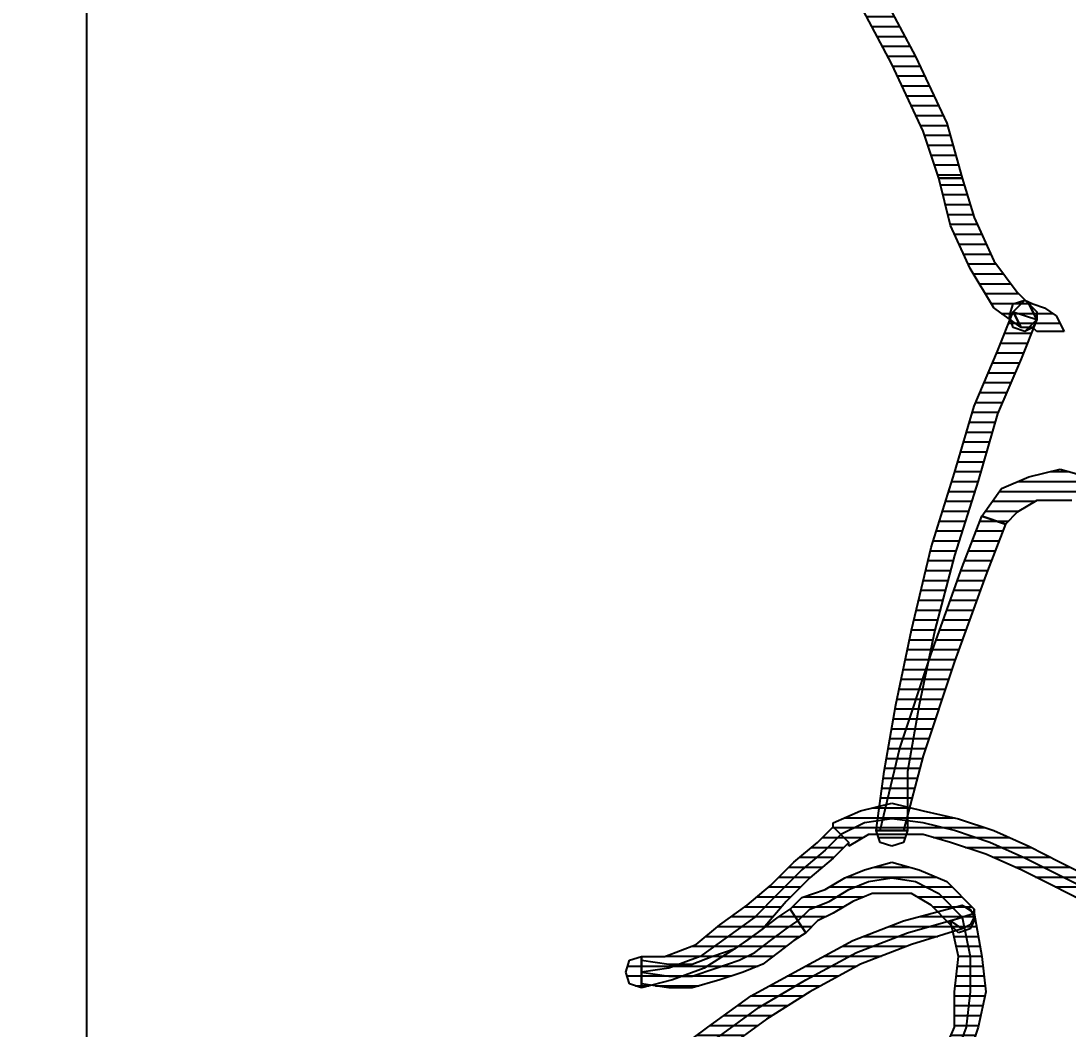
# Model space of a CAD drawing. Header units: millimetres. Extents: x 322668 to 332469, y 13187 to 20117.
# Drawn here: x 327602.6 to 327615.83, y 15764.99 to 15777.73 of the extents above; entities that cross this region are included whole.
import ezdxf

# ---------------------------------------------------------------- set-up
doc = ezdxf.new("R2010")
doc.units = ezdxf.units.MM
doc.header["$LTSCALE"] = 50
doc.header["$MEASUREMENT"] = 0
doc.header["$PDMODE"] = 3
doc.header["$PDSIZE"] = -0.5
doc.layers.get('0').update_dxf_attribs({"linetype": 'CONTINUOUS'})
doc.layers.get('DEFPOINTS').update_dxf_attribs({"linetype": 'CONTINUOUS'})
doc.layers.add('MIM_OLCU-DIS', color=1, linetype='CONTINUOUS')
doc.styles.add('OLCU', font='TSIMPLEX.SHX', dxfattribs={"width": 0.7})
doc.dimstyles.new('200-OLCU-DIŞ', dxfattribs={"dimtxt": 30, "dimasz": 10, "dimexe": 0, "dimexo": 0, "dimgap": 10, "dimtad": 1, "dimdec": 1, "dimdsep": 46, "dimtxsty": 'OLCU', "dimblk1": 'DOT', "dimblk2": 'DOT', "dimsah": 1, "dimcen": 0, "dimclrd": 7, "dimclre": 7, "dimclrt": 4, "dimadec": 0, "dimazin": 0, "dimtfac": 1, "dimtdec": 1, "dimtix": 1, "dimtmove": 2, "dimatfit": 3, "dimldrblk": 'DOT', "dimfxl": 0, "dimtolj": 1, "dimarcsym": 0})
pattern_1 = [(360, (-5108.51305, -673.59423), (1e-16, 0.125), [25])]

# ---------------------------------------------------------------- blocks, each defined once
blk = doc.blocks.new('_DOT')
at = {"color": 0, "linetype": 'ByBlock'}
blk.add_line((-0.5, 0), (-1, 0), dxfattribs=at)
at = {"color": 0, "linetype": 'ByBlock', "const_width": 0.5}
blk.add_lwpolyline([(-0.25, 0, 1), (0.25, 0, 1)], format="xyb", close=True, dxfattribs=at)
blk = doc.blocks.new('*D159')
at = {"layer": 'DEFPOINTS', "color": 0}
for p in [(329577.746, 18407.964, -57.501), (327588.544, 14892.995), (330092.587, 14892.995)]:
    blk.add_point(p, dxfattribs=at)
at = {"layer": 'MIM_OLCU-DIS', "color": 7, "lineweight": -2}
for p, q in [((330052.834, 18407.964), (330092.587, 18407.964)), ((330092.587, 18397.964), (330092.587, 14902.995)), ((330052.587, 14892.995), (330092.587, 14892.995))]:
    blk.add_line(p, q, dxfattribs=at)
at = {"layer": 'MIM_OLCU-DIS', "color": 7, "lineweight": -2, "xscale": 10, "yscale": 10, "zscale": 10}
for p, rotation in [((330092.587, 18407.964), 90), ((330092.587, 14892.995), 270)]:
    blk.add_blockref('_DOT', p, dxfattribs=dict(at, rotation=rotation))
at = {"layer": 'MIM_OLCU-DIS', "color": 4, "insert": (330067.587, 16650.479), "char_height": 30, "attachment_point": 5, "rotation": 90, "style": 'OLCU'}
blk.add_mtext('\\A1;3515', dxfattribs=at)
blk = doc.blocks.new('by')
at = {"ltscale": 30}
h = blk.add_hatch(dxfattribs=at)
h.set_pattern_fill('DC_LINES', color=256, scale=0.1, style=0)
h.set_pattern_definition(pattern_1)
edge = h.paths.add_edge_path(flags=0)
edge.add_line((6398.133, 2241.298), (6397.934, 2241.894))
edge.add_line((6397.934, 2241.894), (6397.539, 2242.739))
edge.add_line((6397.539, 2242.739), (6397.142, 2243.484))
edge.add_line((6397.142, 2243.484), (6396.845, 2243.931))
edge.add_line((6396.845, 2243.931), (6397.142, 2244.13))
edge.add_line((6397.142, 2244.13), (6397.439, 2243.583))
edge.add_line((6397.439, 2243.583), (6397.836, 2242.838))
edge.add_line((6397.836, 2242.838), (6398.231, 2241.994))
edge.add_line((6398.231, 2241.994), (6398.428, 2241.298))
h = blk.add_hatch(dxfattribs=at)
h.set_pattern_fill('DC_LINES', color=256, scale=0.1, style=0)
h.set_pattern_definition(pattern_1)
edge = h.paths.add_edge_path(flags=0)
edge.add_line((6399.072, 2239.609), (6399.171, 2239.411))
edge.add_line((6399.171, 2239.411), (6398.825, 2239.659))
edge.add_line((6398.825, 2239.659), (6398.528, 2240.156))
edge.add_line((6398.528, 2240.156), (6398.281, 2240.702))
edge.add_line((6398.281, 2240.702), (6398.133, 2241.298))
edge.add_line((6398.133, 2241.298), (6398.428, 2241.298))
edge.add_line((6398.428, 2241.298), (6398.578, 2240.802))
edge.add_line((6398.578, 2240.802), (6398.825, 2240.255))
edge.add_line((6398.825, 2240.255), (6399.122, 2239.858))
edge.add_line((6399.122, 2239.858), (6399.27, 2239.709))
edge.add_line((6399.27, 2239.709), (6399.369, 2239.51))
edge.add_line((6399.369, 2239.51), (6399.27, 2239.709))
edge.add_line((6399.27, 2239.709), (6399.369, 2239.609))
edge.add_line((6399.369, 2239.609), (6399.369, 2239.51))
edge.add_line((6399.369, 2239.51), (6399.319, 2239.411))
edge.add_line((6399.319, 2239.411), (6399.171, 2239.411))
h = blk.add_hatch(dxfattribs=at)
h.set_pattern_fill('DC_LINES', color=256, scale=0.1, style=0)
h.set_pattern_definition(pattern_1)
edge = h.paths.add_edge_path(flags=0)
edge.add_line((6399.072, 2239.609), (6399.22, 2239.758))
edge.add_line((6399.22, 2239.758), (6399.319, 2239.709))
edge.add_line((6399.319, 2239.709), (6399.468, 2239.659))
edge.add_line((6399.468, 2239.659), (6399.616, 2239.56))
edge.add_line((6399.616, 2239.56), (6399.716, 2239.361))
edge.add_line((6399.716, 2239.361), (6399.419, 2239.361))
edge.add_line((6399.419, 2239.361), (6399.369, 2239.361))
edge.add_line((6399.369, 2239.361), (6399.319, 2239.411))
edge.add_line((6399.319, 2239.411), (6399.22, 2239.361))
edge.add_line((6399.22, 2239.361), (6399.369, 2239.51))
edge.add_line((6399.369, 2239.51), (6399.22, 2239.361))
edge.add_line((6399.22, 2239.361), (6399.072, 2239.411))
edge.add_line((6399.072, 2239.411), (6399.023, 2239.56))
edge.add_line((6399.023, 2239.56), (6399.072, 2239.709))
edge.add_line((6399.072, 2239.709), (6399.22, 2239.758))
h = blk.add_hatch(dxfattribs=at)
h.set_pattern_fill('DC_LINES', color=256, scale=0.1, style=0)
h.set_pattern_definition(pattern_1)
edge = h.paths.add_edge_path(flags=0)
edge.add_line((6397.687, 2233.052), (6397.341, 2233.052))
edge.add_line((6397.341, 2233.052), (6397.439, 2233.798))
edge.add_line((6397.439, 2233.798), (6397.588, 2234.642))
edge.add_line((6397.588, 2234.642), (6397.786, 2235.586))
edge.add_line((6397.786, 2235.586), (6398.033, 2236.629))
edge.add_line((6398.033, 2236.629), (6398.33, 2237.573))
edge.add_line((6398.33, 2237.573), (6398.578, 2238.417))
edge.add_line((6398.578, 2238.417), (6398.874, 2239.113))
edge.add_line((6398.874, 2239.113), (6399.072, 2239.609))
edge.add_line((6399.072, 2239.609), (6399.369, 2239.51))
edge.add_line((6399.369, 2239.51), (6399.171, 2239.013))
edge.add_line((6399.171, 2239.013), (6398.874, 2238.318))
edge.add_line((6398.874, 2238.318), (6398.627, 2237.473))
edge.add_line((6398.627, 2237.473), (6398.33, 2236.53))
edge.add_line((6398.33, 2236.53), (6398.083, 2235.586))
edge.add_line((6398.083, 2235.586), (6397.884, 2234.642))
edge.add_line((6397.884, 2234.642), (6397.736, 2233.798))
edge.add_line((6397.736, 2233.798), (6397.736, 2233.052))
edge.add_line((6397.736, 2233.052), (6397.39, 2233.052))
edge.add_line((6397.39, 2233.052), (6397.736, 2233.052))
edge.add_line((6397.736, 2233.052), (6397.687, 2232.903))
edge.add_line((6397.687, 2232.903), (6397.539, 2232.854))
edge.add_line((6397.539, 2232.854), (6397.39, 2232.903))
edge.add_line((6397.39, 2232.903), (6397.341, 2233.052))
h = blk.add_hatch(dxfattribs=at)
h.set_pattern_fill('DC_LINES', color=256, scale=0.1, style=0)
h.set_pattern_definition(pattern_1)
edge = h.paths.add_edge_path(flags=0)
edge.add_line((6397.341, 2233.052), (6397.439, 2233.798))
edge.add_line((6397.439, 2233.798), (6397.588, 2234.642))
edge.add_line((6397.588, 2234.642), (6397.786, 2235.586))
edge.add_line((6397.786, 2235.586), (6398.033, 2236.629))
edge.add_line((6398.033, 2236.629), (6398.33, 2237.573))
edge.add_line((6398.33, 2237.573), (6398.578, 2238.417))
edge.add_line((6398.578, 2238.417), (6398.874, 2239.113))
edge.add_line((6398.874, 2239.113), (6399.072, 2239.609))
edge.add_line((6399.072, 2239.609), (6399.369, 2239.51))
edge.add_line((6399.369, 2239.51), (6399.171, 2239.013))
edge.add_line((6399.171, 2239.013), (6398.874, 2238.318))
edge.add_line((6398.874, 2238.318), (6398.627, 2237.473))
edge.add_line((6398.627, 2237.473), (6398.33, 2236.53))
edge.add_line((6398.33, 2236.53), (6398.083, 2235.586))
edge.add_line((6398.083, 2235.586), (6397.884, 2234.642))
edge.add_line((6397.884, 2234.642), (6397.736, 2233.798))
edge.add_line((6397.736, 2233.798), (6397.736, 2233.052))
h = blk.add_hatch(dxfattribs=at)
h.set_pattern_fill('DC_LINES', color=256, scale=0.1, style=0)
h.set_pattern_definition(pattern_1)
edge = h.paths.add_edge_path(flags=0)
edge.add_line((6399.814, 2237.225), (6399.666, 2237.225))
edge.add_line((6399.666, 2237.225), (6399.369, 2237.225))
edge.add_line((6399.369, 2237.225), (6399.122, 2237.076))
edge.add_line((6399.122, 2237.076), (6398.973, 2236.927))
edge.add_line((6398.973, 2236.927), (6398.676, 2237.026))
edge.add_line((6398.676, 2237.026), (6398.924, 2237.374))
edge.add_line((6398.924, 2237.374), (6399.27, 2237.523))
edge.add_line((6399.27, 2237.523), (6399.666, 2237.622))
edge.add_line((6399.666, 2237.622), (6400.012, 2237.523))
h = blk.add_hatch(dxfattribs=at)
h.set_pattern_fill('DC_LINES', color=256, scale=0.1, style=0)
h.set_pattern_definition(pattern_1)
edge = h.paths.add_edge_path(flags=0)
edge.add_line((6398.973, 2236.927), (6398.726, 2236.281))
edge.add_line((6398.726, 2236.281), (6398.33, 2235.188))
edge.add_line((6398.33, 2235.188), (6397.934, 2233.996))
edge.add_line((6397.934, 2233.996), (6397.687, 2233.052))
edge.add_line((6397.687, 2233.052), (6397.39, 2233.052))
edge.add_line((6397.39, 2233.052), (6397.637, 2234.096))
edge.add_line((6397.637, 2234.096), (6398.033, 2235.288))
edge.add_line((6398.033, 2235.288), (6398.428, 2236.381))
edge.add_line((6398.428, 2236.381), (6398.676, 2237.026))
h = blk.add_hatch(dxfattribs=at)
h.set_pattern_fill('DC_LINES', color=256, scale=0.1, style=0)
h.set_pattern_definition(pattern_1)
edge = h.paths.add_edge_path(flags=0)
edge.add_line((6396.797, 2233.102), (6396.797, 2233.152))
edge.add_line((6396.797, 2233.152), (6397.142, 2233.301))
edge.add_line((6397.142, 2233.301), (6397.539, 2233.4))
edge.add_line((6397.539, 2233.4), (6397.934, 2233.301))
edge.add_line((6397.934, 2233.301), (6398.38, 2233.201))
edge.add_line((6398.38, 2233.201), (6398.825, 2233.052))
edge.add_line((6398.825, 2233.052), (6399.27, 2232.854))
edge.add_line((6399.27, 2232.854), (6399.666, 2232.655))
edge.add_line((6399.666, 2232.655), (6400.061, 2232.456))
edge.add_line((6400.061, 2232.456), (6399.963, 2232.158))
edge.add_line((6399.963, 2232.158), (6399.567, 2232.357))
edge.add_line((6399.567, 2232.357), (6399.171, 2232.556))
edge.add_line((6399.171, 2232.556), (6398.726, 2232.754))
edge.add_line((6398.726, 2232.754), (6398.281, 2232.903))
edge.add_line((6398.281, 2232.903), (6397.934, 2233.003))
edge.add_line((6397.934, 2233.003), (6397.539, 2233.003))
edge.add_line((6397.539, 2233.003), (6397.242, 2233.003))
edge.add_line((6397.242, 2233.003), (6396.994, 2232.854))
edge.add_line((6396.994, 2232.854), (6396.994, 2232.903))
h = blk.add_hatch(dxfattribs=at)
h.set_pattern_fill('DC_LINES', color=256, scale=0.1, style=0)
h.set_pattern_definition(pattern_1)
edge = h.paths.add_edge_path(flags=0)
edge.add_line((6394.372, 2231.115), (6394.372, 2231.463))
edge.add_line((6394.372, 2231.463), (6394.669, 2231.463))
edge.add_line((6394.669, 2231.463), (6395.064, 2231.612))
edge.add_line((6395.064, 2231.612), (6395.362, 2231.86))
edge.add_line((6395.362, 2231.86), (6395.708, 2232.109))
edge.add_line((6395.708, 2232.109), (6396.005, 2232.357))
edge.add_line((6396.005, 2232.357), (6396.301, 2232.655))
edge.add_line((6396.301, 2232.655), (6396.598, 2232.903))
edge.add_line((6396.598, 2232.903), (6396.797, 2233.102))
edge.add_line((6396.797, 2233.102), (6396.994, 2232.903))
edge.add_line((6396.994, 2232.903), (6396.797, 2232.705))
edge.add_line((6396.797, 2232.705), (6396.5, 2232.456))
edge.add_line((6396.5, 2232.456), (6396.203, 2232.158))
edge.add_line((6396.203, 2232.158), (6395.906, 2231.811))
edge.add_line((6395.906, 2231.811), (6395.559, 2231.562))
edge.add_line((6395.559, 2231.562), (6395.164, 2231.314))
edge.add_line((6395.164, 2231.314), (6394.767, 2231.165))
edge.add_line((6394.767, 2231.165), (6394.372, 2231.066))
edge.add_line((6394.372, 2231.066), (6394.372, 2231.413))
edge.add_line((6394.372, 2231.413), (6394.372, 2231.066))
edge.add_line((6394.372, 2231.066), (6394.223, 2231.115))
edge.add_line((6394.223, 2231.115), (6394.175, 2231.264))
edge.add_line((6394.175, 2231.264), (6394.223, 2231.413))
edge.add_line((6394.223, 2231.413), (6394.372, 2231.463))
h = blk.add_hatch(dxfattribs=at)
h.set_pattern_fill('DC_LINES', color=256, scale=0.1, style=0)
h.set_pattern_definition(pattern_1)
edge = h.paths.add_edge_path(flags=0)
edge.add_line((6398.281, 2231.91), (6398.281, 2231.86))
edge.add_line((6398.281, 2231.86), (6398.033, 2232.109))
edge.add_line((6398.033, 2232.109), (6397.786, 2232.258))
edge.add_line((6397.786, 2232.258), (6397.539, 2232.258))
edge.add_line((6397.539, 2232.258), (6397.291, 2232.258))
edge.add_line((6397.291, 2232.258), (6397.044, 2232.158))
edge.add_line((6397.044, 2232.158), (6396.797, 2232.009))
edge.add_line((6396.797, 2232.009), (6396.598, 2231.91))
edge.add_line((6396.598, 2231.91), (6396.45, 2231.761))
edge.add_line((6396.45, 2231.761), (6396.252, 2232.059))
edge.add_line((6396.252, 2232.059), (6396.4, 2232.208))
edge.add_line((6396.4, 2232.208), (6396.697, 2232.307))
edge.add_line((6396.697, 2232.307), (6396.945, 2232.456))
edge.add_line((6396.945, 2232.456), (6397.192, 2232.556))
edge.add_line((6397.192, 2232.556), (6397.539, 2232.655))
edge.add_line((6397.539, 2232.655), (6397.884, 2232.556))
edge.add_line((6397.884, 2232.556), (6398.231, 2232.407))
edge.add_line((6398.231, 2232.407), (6398.578, 2232.059))
edge.add_line((6398.578, 2232.059), (6398.578, 2232.009))
edge.add_line((6398.578, 2232.009), (6398.578, 2232.059))
edge.add_line((6398.578, 2232.059), (6398.578, 2231.91))
edge.add_line((6398.578, 2231.91), (6398.528, 2231.811))
edge.add_line((6398.528, 2231.811), (6398.38, 2231.761))
edge.add_line((6398.38, 2231.761), (6398.281, 2231.86))
h = blk.add_hatch(dxfattribs=at)
h.set_pattern_fill('DC_LINES', color=256, scale=0.1, style=0)
h.set_pattern_definition(pattern_1)
edge = h.paths.add_edge_path(flags=0)
edge.add_line((6398.281, 2231.91), (6398.428, 2231.811))
edge.add_line((6398.428, 2231.811), (6397.786, 2231.612))
edge.add_line((6397.786, 2231.612), (6397.142, 2231.363))
edge.add_line((6397.142, 2231.363), (6396.5, 2231.016))
edge.add_line((6396.5, 2231.016), (6395.955, 2230.668))
edge.add_line((6395.955, 2230.668), (6395.411, 2230.271))
edge.add_line((6395.411, 2230.271), (6395.015, 2229.973))
edge.add_line((6395.015, 2229.973), (6394.669, 2229.675))
edge.add_line((6394.669, 2229.675), (6394.471, 2229.526))
edge.add_line((6394.471, 2229.526), (6394.273, 2229.824))
edge.add_line((6394.273, 2229.824), (6394.471, 2229.973))
edge.add_line((6394.471, 2229.973), (6394.817, 2230.271))
edge.add_line((6394.817, 2230.271), (6395.213, 2230.569))
edge.add_line((6395.213, 2230.569), (6395.758, 2230.966))
edge.add_line((6395.758, 2230.966), (6396.4, 2231.314))
edge.add_line((6396.4, 2231.314), (6397.044, 2231.662))
edge.add_line((6397.044, 2231.662), (6397.687, 2231.91))
edge.add_line((6397.687, 2231.91), (6398.428, 2232.109))
edge.add_line((6398.428, 2232.109), (6398.578, 2232.009))
edge.add_line((6398.578, 2232.009), (6398.428, 2232.109))
edge.add_line((6398.428, 2232.109), (6398.528, 2232.059))
edge.add_line((6398.528, 2232.059), (6398.578, 2231.96))
edge.add_line((6398.578, 2231.96), (6398.528, 2231.86))
edge.add_line((6398.528, 2231.86), (6398.428, 2231.811))
h = blk.add_hatch(dxfattribs=at)
h.set_pattern_fill('DC_LINES', color=256, scale=0.1, style=0)
h.set_pattern_definition(pattern_1)
edge = h.paths.add_edge_path(flags=0)
edge.add_line((6396.45, 2231.761), (6396.301, 2231.662))
edge.add_line((6396.301, 2231.662), (6396.103, 2231.513))
edge.add_line((6396.103, 2231.513), (6395.906, 2231.363))
edge.add_line((6395.906, 2231.363), (6395.658, 2231.264))
edge.add_line((6395.658, 2231.264), (6395.362, 2231.165))
edge.add_line((6395.362, 2231.165), (6395.015, 2231.066))
edge.add_line((6395.015, 2231.066), (6394.718, 2231.066))
edge.add_line((6394.718, 2231.066), (6394.372, 2231.115))
edge.add_line((6394.372, 2231.115), (6394.372, 2231.413))
edge.add_line((6394.372, 2231.413), (6394.718, 2231.363))
edge.add_line((6394.718, 2231.363), (6395.015, 2231.363))
edge.add_line((6395.015, 2231.363), (6395.262, 2231.463))
edge.add_line((6395.262, 2231.463), (6395.559, 2231.562))
edge.add_line((6395.559, 2231.562), (6395.708, 2231.662))
edge.add_line((6395.708, 2231.662), (6395.906, 2231.811))
edge.add_line((6395.906, 2231.811), (6396.103, 2231.96))
edge.add_line((6396.103, 2231.96), (6396.252, 2232.059))
h = blk.add_hatch(dxfattribs=at)
h.set_pattern_fill('DC_LINES', color=256, scale=0.1, style=0)
h.set_pattern_definition(pattern_1)
edge = h.paths.add_edge_path(flags=0)
edge.add_line((6397.539, 2228.83), (6397.291, 2228.93))
edge.add_line((6397.291, 2228.93), (6397.489, 2229.227))
edge.add_line((6397.489, 2229.227), (6397.736, 2229.526))
edge.add_line((6397.736, 2229.526), (6397.984, 2229.873))
edge.add_line((6397.984, 2229.873), (6398.181, 2230.221))
edge.add_line((6398.181, 2230.221), (6398.33, 2230.569))
edge.add_line((6398.33, 2230.569), (6398.33, 2231.016))
edge.add_line((6398.33, 2231.016), (6398.38, 2231.463))
edge.add_line((6398.38, 2231.463), (6398.281, 2231.91))
edge.add_line((6398.281, 2231.91), (6398.578, 2232.009))
edge.add_line((6398.578, 2232.009), (6398.676, 2231.463))
edge.add_line((6398.676, 2231.463), (6398.726, 2231.016))
edge.add_line((6398.726, 2231.016), (6398.627, 2230.569))
edge.add_line((6398.627, 2230.569), (6398.478, 2230.122))
edge.add_line((6398.478, 2230.122), (6398.281, 2229.675))
edge.add_line((6398.281, 2229.675), (6398.033, 2229.327))
edge.add_line((6398.033, 2229.327), (6397.786, 2229.029))
edge.add_line((6397.786, 2229.029), (6397.489, 2228.731))
edge.add_line((6397.489, 2228.731), (6397.242, 2228.83))
edge.add_line((6397.242, 2228.83), (6397.489, 2228.731))
edge.add_line((6397.489, 2228.731), (6397.39, 2228.681))
edge.add_line((6397.39, 2228.681), (6397.341, 2228.731))
edge.add_line((6397.341, 2228.731), (6397.291, 2228.83))
edge.add_line((6397.291, 2228.83), (6397.291, 2228.93))
h = blk.add_hatch(dxfattribs=at)
h.set_pattern_fill('DC_LINES', color=256, scale=0.1, style=0)
h.set_pattern_definition(pattern_1)
edge = h.paths.add_edge_path(flags=0)
edge.add_line((6397.539, 2228.83), (6397.291, 2228.93))
edge.add_line((6397.291, 2228.93), (6397.489, 2229.227))
edge.add_line((6397.489, 2229.227), (6397.736, 2229.526))
edge.add_line((6397.736, 2229.526), (6397.984, 2229.873))
edge.add_line((6397.984, 2229.873), (6398.181, 2230.221))
edge.add_line((6398.181, 2230.221), (6398.33, 2230.569))
edge.add_line((6398.33, 2230.569), (6398.33, 2231.016))
edge.add_line((6398.33, 2231.016), (6398.38, 2231.463))
edge.add_line((6398.38, 2231.463), (6398.281, 2231.91))
edge.add_line((6398.281, 2231.91), (6398.578, 2232.009))
edge.add_line((6398.578, 2232.009), (6398.676, 2231.463))
edge.add_line((6398.676, 2231.463), (6398.726, 2231.016))
edge.add_line((6398.726, 2231.016), (6398.627, 2230.569))
edge.add_line((6398.627, 2230.569), (6398.478, 2230.122))
edge.add_line((6398.478, 2230.122), (6398.281, 2229.675))
edge.add_line((6398.281, 2229.675), (6398.033, 2229.327))
edge.add_line((6398.033, 2229.327), (6397.786, 2229.029))
edge.add_line((6397.786, 2229.029), (6397.489, 2228.731))
edge.add_line((6397.489, 2228.731), (6397.242, 2228.83))
edge.add_line((6397.242, 2228.83), (6397.489, 2228.731))
edge.add_line((6397.489, 2228.731), (6397.39, 2228.681))
edge.add_line((6397.39, 2228.681), (6397.341, 2228.731))
edge.add_line((6397.341, 2228.731), (6397.291, 2228.83))
edge.add_line((6397.291, 2228.83), (6397.291, 2228.93))
for p, q in [((6397.439, 2243.583, -4.505), (6397.836, 2242.838, -4.505)), ((6397.539, 2242.739, -4.505), (6397.142, 2243.484, -4.505)), ((6397.836, 2242.838, -4.505), (6398.231, 2241.994, -4.505)), ((6397.934, 2241.894, -4.505), (6397.539, 2242.739, -4.505)), ((6398.231, 2241.994, -4.505), (6398.428, 2241.298, -4.505)), ((6398.133, 2241.298, -4.505), (6397.934, 2241.894, -4.505)), ((6398.133, 2241.298, -4.505), (6398.133, 2241.298, -4.505)), ((6398.428, 2241.298, -4.505), (6398.133, 2241.298, -4.505)), ((6398.133, 2241.298, -4.505), (6398.133, 2241.298, -4.505)), ((6398.281, 2240.702, -4.505), (6398.133, 2241.298, -4.505)), ((6398.133, 2241.298, -4.505), (6398.428, 2241.298, -4.505)), ((6398.428, 2241.298, -4.505), (6398.428, 2241.298, -4.505)), ((6398.428, 2241.298, -4.505), (6398.578, 2240.802, -4.505)), ((6398.578, 2240.802, -4.505), (6398.825, 2240.255, -4.505)), ((6398.528, 2240.156, -4.505), (6398.281, 2240.702, -4.505)), ((6398.825, 2240.255, -4.505), (6399.122, 2239.858, -4.505)), ((6398.825, 2239.659, -4.505), (6398.528, 2240.156, -4.505)), ((6399.122, 2239.858, -4.505), (6399.27, 2239.709, -4.505)), ((6399.171, 2239.411, -4.505), (6398.825, 2239.659, -4.505)), ((6399.023, 2239.56, -4.505), (6399.072, 2239.709, -4.505)), ((6399.072, 2239.609, -4.505), (6399.22, 2239.758, -4.505)), ((6399.072, 2239.709, -4.505), (6399.22, 2239.758, -4.505)), ((6399.22, 2239.758, -4.505), (6399.072, 2239.609, -4.505)), ((6399.22, 2239.758, -4.505), (6399.319, 2239.709, -4.505)), ((6399.27, 2239.709, -4.505), (6399.369, 2239.51, -4.505)), ((6399.369, 2239.51, -4.505), (6399.27, 2239.709, -4.505)), ((6399.27, 2239.709, -4.505), (6399.369, 2239.609, -4.505)), ((6399.319, 2239.709, -4.505), (6399.468, 2239.659, -4.505)), ((6399.468, 2239.659, -4.505), (6399.616, 2239.56, -4.505)), ((6398.874, 2239.113, -4.505), (6399.072, 2239.609, -4.505)), ((6398.874, 2239.113, -4.505), (6399.072, 2239.609, -4.505)), ((6399.072, 2239.411, -4.505), (6399.023, 2239.56, -4.505)), ((6399.072, 2239.609, -4.505), (6399.171, 2239.411, -4.505)), ((6399.171, 2239.411, -4.505), (6399.072, 2239.609, -4.505)), ((6399.072, 2239.609, -4.505), (6399.072, 2239.609, -4.505)), ((6399.072, 2239.609, -4.505), (6399.369, 2239.51, -4.505)), ((6399.072, 2239.609, -4.505), (6399.369, 2239.51, -4.505)), ((6399.072, 2239.609, -4.505), (6399.072, 2239.609, -4.505)), ((6399.369, 2239.609, -4.505), (6399.369, 2239.51, -4.505)), ((6399.616, 2239.56, -4.505), (6399.716, 2239.361, -4.505)), ((6399.22, 2239.361, -4.505), (6399.072, 2239.411, -4.505)), ((6399.369, 2239.51, -4.505), (6399.171, 2239.013, -4.505)), ((6399.369, 2239.51, -4.505), (6399.171, 2239.013, -4.505)), ((6399.319, 2239.411, -4.505), (6399.171, 2239.411, -4.505)), ((6399.22, 2239.361, -4.505), (6399.369, 2239.51, -4.505)), ((6399.369, 2239.51, -4.505), (6399.22, 2239.361, -4.505)), ((6399.319, 2239.411, -4.505), (6399.22, 2239.361, -4.505)), ((6399.369, 2239.51, -4.505), (6399.319, 2239.411, -4.505)), ((6399.369, 2239.361, -4.505), (6399.319, 2239.411, -4.505)), ((6399.419, 2239.361, -4.505), (6399.369, 2239.361, -4.505)), ((6399.716, 2239.361, -4.505), (6399.419, 2239.361, -4.505)), ((6399.419, 2239.361, -4.505), (6399.419, 2239.361, -4.505)), ((6398.578, 2238.417, -4.505), (6398.874, 2239.113, -4.505)), ((6398.578, 2238.417, -4.505), (6398.874, 2239.113, -4.505)), ((6399.171, 2239.013, -4.505), (6398.874, 2238.318, -4.505)), ((6399.171, 2239.013, -4.505), (6398.874, 2238.318, -4.505)), ((6398.33, 2237.573, -4.505), (6398.578, 2238.417, -4.505)), ((6398.33, 2237.573, -4.505), (6398.578, 2238.417, -4.505)), ((6398.874, 2238.318, -4.505), (6398.627, 2237.473, -4.505)), ((6398.874, 2238.318, -4.505), (6398.627, 2237.473, -4.505)), ((6398.033, 2236.629, -4.505), (6398.33, 2237.573, -4.505)), ((6398.033, 2236.629, -4.505), (6398.33, 2237.573, -4.505)), ((6399.27, 2237.523, -4.505), (6399.666, 2237.622, -4.505)), ((6399.666, 2237.622, -4.505), (6400.012, 2237.523, -4.505)), ((6398.627, 2237.473, -4.505), (6398.33, 2236.53, -4.505)), ((6398.627, 2237.473, -4.505), (6398.33, 2236.53, -4.505)), ((6398.924, 2237.374, -4.505), (6399.27, 2237.523, -4.505)), ((6398.676, 2237.026, -4.505), (6398.924, 2237.374, -4.505)), ((6399.369, 2237.225, -4.505), (6399.122, 2237.076, -4.505)), ((6399.666, 2237.225, -4.505), (6399.369, 2237.225, -4.505)), ((6399.814, 2237.225, -4.505), (6399.666, 2237.225, -4.505)), ((6398.428, 2236.381, -4.505), (6398.676, 2237.026, -4.505)), ((6398.676, 2237.026, -4.505), (6398.676, 2237.026, -4.505)), ((6398.676, 2237.026, -4.505), (6398.973, 2236.927, -4.505)), ((6398.973, 2236.927, -4.505), (6398.676, 2237.026, -4.505)), ((6399.122, 2237.076, -4.505), (6398.973, 2236.927, -4.505)), ((6398.973, 2236.927, -4.505), (6398.726, 2236.281, -4.505)), ((6398.973, 2236.927, -4.505), (6398.973, 2236.927, -4.505)), ((6398.973, 2236.927, -4.505), (6398.973, 2236.927, -4.505)), ((6397.786, 2235.586, -4.505), (6398.033, 2236.629, -4.505)), ((6397.786, 2235.586, -4.505), (6398.033, 2236.629, -4.505)), ((6398.33, 2236.53, -4.505), (6398.083, 2235.586, -4.505)), ((6398.33, 2236.53, -4.505), (6398.083, 2235.586, -4.505)), ((6398.033, 2235.288, -4.505), (6398.428, 2236.381, -4.505)), ((6398.726, 2236.281, -4.505), (6398.33, 2235.188, -4.505)), ((6397.588, 2234.642, -4.505), (6397.786, 2235.586, -4.505)), ((6397.588, 2234.642, -4.505), (6397.786, 2235.586, -4.505)), ((6398.083, 2235.586, -4.505), (6397.884, 2234.642, -4.505)), ((6398.083, 2235.586, -4.505), (6397.884, 2234.642, -4.505)), ((6397.637, 2234.096, -4.505), (6398.033, 2235.288, -4.505)), ((6398.33, 2235.188, -4.505), (6397.934, 2233.996, -4.505)), ((6397.439, 2233.798, -4.505), (6397.588, 2234.642, -4.505)), ((6397.439, 2233.798, -4.505), (6397.588, 2234.642, -4.505)), ((6397.884, 2234.642, -4.505), (6397.736, 2233.798, -4.505)), ((6397.884, 2234.642, -4.505), (6397.736, 2233.798, -4.505)), ((6397.39, 2233.052, -4.505), (6397.637, 2234.096, -4.505)), ((6397.934, 2233.996, -4.505), (6397.687, 2233.052, -4.505)), ((6397.341, 2233.052, -4.505), (6397.439, 2233.798, -4.505)), ((6397.341, 2233.052, -4.505), (6397.439, 2233.798, -4.505)), ((6397.736, 2233.798, -4.505), (6397.736, 2233.052, -4.505)), ((6397.736, 2233.798, -4.505), (6397.736, 2233.052, -4.505)), ((6396.797, 2233.152, -4.505), (6397.142, 2233.301, -4.505)), ((6397.142, 2233.301, -4.505), (6397.539, 2233.4, -4.505)), ((6397.539, 2233.4, -4.505), (6397.934, 2233.301, -4.505)), ((6397.934, 2233.301, -4.505), (6398.38, 2233.201, -4.505)), ((6397.539, 2233.201, -4.505), (6397.192, 2233.152, -4.505)), ((6397.934, 2233.152, -4.505), (6397.539, 2233.201, -4.505)), ((6398.38, 2233.201, -4.505), (6398.825, 2233.052, -4.505)), ((6396.598, 2232.903, -4.505), (6396.797, 2233.102, -4.505)), ((6396.797, 2233.102, -4.505), (6396.797, 2233.152, -4.505)), ((6396.994, 2232.903, -4.505), (6396.797, 2233.102, -4.505)), ((6396.797, 2233.102, -4.505), (6396.797, 2233.102, -4.505)), ((6396.797, 2233.102, -4.505), (6396.994, 2232.903, -4.505)), ((6397.192, 2233.152, -4.505), (6396.895, 2233.003, -4.505)), ((6397.687, 2233.052, -4.505), (6397.341, 2233.052, -4.505)), ((6397.39, 2232.903, -4.505), (6397.341, 2233.052, -4.505)), ((6397.341, 2233.052, -4.505), (6397.687, 2233.052, -4.505)), ((6397.341, 2233.052, -4.505), (6397.341, 2233.052, -4.505)), ((6397.736, 2233.052, -4.505), (6397.341, 2233.052, -4.505)), ((6397.341, 2233.052, -4.505), (6397.341, 2233.052, -4.505)), ((6397.736, 2233.052, -4.505), (6397.39, 2233.052, -4.505)), ((6397.39, 2233.052, -4.505), (6397.736, 2233.052, -4.505)), ((6397.687, 2233.052, -4.505), (6397.39, 2233.052, -4.505)), ((6397.736, 2233.052, -4.505), (6397.687, 2232.903, -4.505)), ((6397.687, 2233.052, -4.505), (6397.687, 2233.052, -4.505)), ((6397.736, 2233.052, -4.505), (6397.736, 2233.052, -4.505)), ((6398.33, 2233.052, -4.505), (6397.934, 2233.152, -4.505)), ((6398.775, 2232.903, -4.505), (6398.33, 2233.052, -4.505)), ((6398.825, 2233.052, -4.505), (6399.27, 2232.854, -4.505)), ((6396.895, 2233.003, -4.505), (6396.697, 2232.804, -4.505)), ((6397.242, 2233.003, -4.505), (6396.994, 2232.854, -4.505)), ((6397.539, 2233.003, -4.505), (6397.242, 2233.003, -4.505)), ((6397.934, 2233.003, -4.505), (6397.539, 2233.003, -4.505)), ((6398.281, 2232.903, -4.505), (6397.934, 2233.003, -4.505)), ((6396.301, 2232.655, -4.505), (6396.598, 2232.903, -4.505)), ((6396.697, 2232.804, -4.505), (6396.4, 2232.556, -4.505)), ((6396.994, 2232.903, -4.505), (6396.797, 2232.705, -4.505)), ((6396.994, 2232.854, -4.505), (6396.994, 2232.903, -4.505)), ((6397.539, 2232.854, -4.505), (6397.39, 2232.903, -4.505)), ((6397.687, 2232.903, -4.505), (6397.539, 2232.854, -4.505)), ((6398.726, 2232.754, -4.505), (6398.281, 2232.903, -4.505)), ((6399.22, 2232.705, -4.505), (6398.775, 2232.903, -4.505)), ((6399.27, 2232.854, -4.505), (6399.666, 2232.655, -4.505)), ((6396.005, 2232.357, -4.505), (6396.301, 2232.655, -4.505)), ((6396.797, 2232.705, -4.505), (6396.5, 2232.456, -4.505)), ((6397.192, 2232.556, -4.505), (6397.539, 2232.655, -4.505)), ((6397.539, 2232.655, -4.505), (6397.884, 2232.556, -4.505)), ((6399.171, 2232.556, -4.505), (6398.726, 2232.754, -4.505)), ((6399.616, 2232.506, -4.505), (6399.22, 2232.705, -4.505)), ((6399.666, 2232.655, -4.505), (6400.061, 2232.456, -4.505)), ((6396.4, 2232.556, -4.505), (6396.103, 2232.258, -4.505)), ((6396.945, 2232.456, -4.505), (6397.192, 2232.556, -4.505)), ((6397.884, 2232.556, -4.505), (6398.231, 2232.407, -4.505)), ((6399.567, 2232.357, -4.505), (6399.171, 2232.556, -4.505)), ((6396.5, 2232.456, -4.505), (6396.203, 2232.158, -4.505)), ((6396.697, 2232.307, -4.505), (6396.945, 2232.456, -4.505)), ((6396.994, 2232.307, -4.505), (6397.242, 2232.407, -4.505)), ((6397.242, 2232.407, -4.505), (6397.539, 2232.456, -4.505)), ((6397.539, 2232.456, -4.505), (6397.836, 2232.407, -4.505)), ((6397.836, 2232.407, -4.505), (6398.133, 2232.258, -4.505)), ((6398.231, 2232.407, -4.505), (6398.578, 2232.059, -4.505)), ((6400.012, 2232.307, -4.505), (6399.616, 2232.506, -4.505)), ((6395.708, 2232.109, -4.505), (6396.005, 2232.357, -4.505)), ((6396.103, 2232.258, -4.505), (6395.806, 2231.96, -4.505)), ((6396.4, 2232.208, -4.505), (6396.697, 2232.307, -4.505)), ((6396.747, 2232.158, -4.505), (6396.994, 2232.307, -4.505)), ((6397.291, 2232.258, -4.505), (6397.044, 2232.158, -4.505)), ((6397.539, 2232.258, -4.505), (6397.291, 2232.258, -4.505)), ((6397.786, 2232.258, -4.505), (6397.539, 2232.258, -4.505)), ((6398.033, 2232.109, -4.505), (6397.786, 2232.258, -4.505)), ((6398.133, 2232.258, -4.505), (6398.428, 2231.96, -4.505)), ((6399.963, 2232.158, -4.505), (6399.567, 2232.357, -4.505)), ((6396.203, 2232.158, -4.505), (6395.906, 2231.811, -4.505)), ((6396.252, 2232.059, -4.505), (6396.4, 2232.208, -4.505)), ((6396.5, 2232.059, -4.505), (6396.747, 2232.158, -4.505)), ((6397.044, 2232.158, -4.505), (6396.797, 2232.009, -4.505)), ((6395.362, 2231.86, -4.505), (6395.708, 2232.109, -4.505)), ((6396.103, 2231.96, -4.505), (6396.252, 2232.059, -4.505)), ((6396.252, 2232.059, -4.505), (6396.252, 2232.059, -4.505)), ((6396.252, 2232.059, -4.505), (6396.45, 2231.761, -4.505)), ((6396.45, 2231.761, -4.505), (6396.252, 2232.059, -4.505)), ((6396.351, 2231.91, -4.505), (6396.5, 2232.059, -4.505)), ((6396.797, 2232.009, -4.505), (6396.598, 2231.91, -4.505)), ((6397.687, 2231.91, -4.505), (6398.428, 2232.109, -4.505)), ((6398.281, 2231.86, -4.505), (6398.033, 2232.109, -4.505)), ((6398.281, 2231.91, -4.505), (6398.578, 2232.009, -4.505)), ((6398.281, 2231.91, -4.505), (6398.578, 2232.009, -4.505)), ((6398.428, 2232.109, -4.505), (6398.578, 2232.009, -4.505)), ((6398.578, 2232.009, -4.505), (6398.428, 2232.109, -4.505)), ((6398.428, 2232.109, -4.505), (6398.528, 2232.059, -4.505)), ((6398.528, 2232.059, -4.505), (6398.578, 2231.96, -4.505)), ((6398.578, 2232.059, -4.505), (6398.578, 2232.009, -4.505)), ((6398.578, 2232.009, -4.505), (6398.578, 2232.059, -4.505)), ((6398.578, 2232.059, -4.505), (6398.578, 2231.91, -4.505)), ((6398.578, 2232.009, -4.505), (6398.676, 2231.463, -4.505)), ((6398.578, 2232.009, -4.505), (6398.676, 2231.463, -4.505)), ((6395.064, 2231.612, -4.505), (6395.362, 2231.86, -4.505)), ((6395.806, 2231.96, -4.505), (6395.461, 2231.711, -4.505)), ((6395.906, 2231.811, -4.505), (6396.103, 2231.96, -4.505)), ((6396.203, 2231.811, -4.505), (6396.351, 2231.91, -4.505)), ((6396.598, 2231.91, -4.505), (6396.45, 2231.761, -4.505)), ((6397.044, 2231.662, -4.505), (6397.687, 2231.91, -4.505)), ((6397.736, 2231.761, -4.505), (6398.428, 2231.96, -4.505)), ((6398.281, 2231.91, -4.505), (6398.281, 2231.86, -4.505)), ((6398.281, 2231.86, -4.505), (6398.281, 2231.91, -4.505)), ((6398.281, 2231.91, -4.505), (6398.281, 2231.91, -4.505)), ((6398.281, 2231.91, -4.505), (6398.428, 2231.811, -4.505)), ((6398.428, 2231.811, -4.505), (6398.281, 2231.91, -4.505)), ((6398.281, 2231.91, -4.505), (6398.281, 2231.91, -4.505)), ((6398.38, 2231.463, -4.505), (6398.281, 2231.91, -4.505)), ((6398.38, 2231.463, -4.505), (6398.281, 2231.91, -4.505)), ((6398.38, 2231.761, -4.505), (6398.281, 2231.86, -4.505)), ((6398.428, 2231.96, -4.505), (6398.528, 2231.463, -4.505)), ((6398.428, 2231.96, -4.505), (6398.528, 2231.463, -4.505)), ((6398.428, 2231.96, -4.505), (6398.428, 2231.96, -4.505)), ((6398.428, 2231.96, -4.505), (6398.428, 2231.96, -4.505)), ((6398.528, 2231.86, -4.505), (6398.428, 2231.811, -4.505)), ((6398.578, 2231.96, -4.505), (6398.528, 2231.86, -4.505)), ((6398.578, 2231.91, -4.505), (6398.528, 2231.811, -4.505)), ((6395.906, 2231.811, -4.505), (6395.559, 2231.562, -4.505)), ((6395.708, 2231.662, -4.505), (6395.906, 2231.811, -4.505)), ((6396.005, 2231.662, -4.505), (6396.203, 2231.811, -4.505)), ((6396.45, 2231.761, -4.505), (6396.301, 2231.662, -4.505)), ((6396.45, 2231.761, -4.505), (6396.45, 2231.761, -4.505)), ((6396.45, 2231.761, -4.505), (6396.45, 2231.761, -4.505)), ((6397.093, 2231.513, -4.505), (6397.736, 2231.761, -4.505)), ((6398.428, 2231.811, -4.505), (6397.786, 2231.612, -4.505)), ((6398.528, 2231.811, -4.505), (6398.38, 2231.761, -4.505)), ((6394.669, 2231.463, -4.505), (6395.064, 2231.612, -4.505)), ((6395.461, 2231.711, -4.505), (6395.114, 2231.463, -4.505)), ((6395.559, 2231.562, -4.505), (6395.708, 2231.662, -4.505)), ((6395.806, 2231.513, -4.505), (6396.005, 2231.662, -4.505)), ((6396.301, 2231.662, -4.505), (6396.103, 2231.513, -4.505)), ((6396.4, 2231.314, -4.505), (6397.044, 2231.662, -4.505)), ((6397.786, 2231.612, -4.505), (6397.142, 2231.363, -4.505)), ((6394.223, 2231.413, -4.505), (6394.372, 2231.463, -4.505)), ((6394.372, 2231.115, -4.505), (6394.372, 2231.463, -4.505)), ((6394.372, 2231.463, -4.505), (6394.669, 2231.463, -4.505)), ((6394.372, 2231.463, -4.505), (6394.372, 2231.115, -4.505)), ((6395.114, 2231.463, -4.505), (6394.718, 2231.314, -4.505)), ((6395.015, 2231.363, -4.505), (6395.262, 2231.463, -4.505)), ((6395.559, 2231.562, -4.505), (6395.164, 2231.314, -4.505)), ((6395.262, 2231.463, -4.505), (6395.559, 2231.562, -4.505)), ((6395.609, 2231.413, -4.505), (6395.806, 2231.513, -4.505)), ((6396.103, 2231.513, -4.505), (6395.906, 2231.363, -4.505)), ((6396.45, 2231.165, -4.505), (6397.093, 2231.513, -4.505)), ((6398.33, 2231.016, -4.505), (6398.38, 2231.463, -4.505)), ((6398.33, 2231.016, -4.505), (6398.38, 2231.463, -4.505)), ((6398.528, 2231.463, -4.505), (6398.528, 2231.016, -4.505)), ((6398.528, 2231.463, -4.505), (6398.528, 2231.016, -4.505)), ((6398.676, 2231.463, -4.505), (6398.726, 2231.016, -4.505)), ((6398.676, 2231.463, -4.505), (6398.726, 2231.016, -4.505)), ((6394.175, 2231.264, -4.505), (6394.223, 2231.413, -4.505)), ((6394.372, 2231.066, -4.505), (6394.372, 2231.413, -4.505)), ((6394.372, 2231.413, -4.505), (6394.372, 2231.066, -4.505)), ((6394.372, 2231.115, -4.505), (6394.372, 2231.413, -4.505)), ((6394.372, 2231.413, -4.505), (6394.718, 2231.363, -4.505)), ((6394.718, 2231.363, -4.505), (6395.015, 2231.363, -4.505)), ((6395.312, 2231.314, -4.505), (6395.609, 2231.413, -4.505)), ((6395.906, 2231.363, -4.505), (6395.658, 2231.264, -4.505)), ((6397.142, 2231.363, -4.505), (6396.5, 2231.016, -4.505)), ((6394.223, 2231.115, -4.505), (6394.175, 2231.264, -4.505)), ((6394.718, 2231.314, -4.505), (6394.372, 2231.264, -4.505)), ((6394.372, 2231.264, -4.505), (6394.718, 2231.214, -4.505)), ((6394.718, 2231.214, -4.505), (6395.015, 2231.214, -4.505)), ((6395.164, 2231.314, -4.505), (6394.767, 2231.165, -4.505)), ((6395.015, 2231.214, -4.505), (6395.312, 2231.314, -4.505)), ((6395.658, 2231.264, -4.505), (6395.362, 2231.165, -4.505)), ((6395.758, 2230.966, -4.505), (6396.4, 2231.314, -4.505)), ((6394.372, 2231.066, -4.505), (6394.223, 2231.115, -4.505)), ((6394.767, 2231.165, -4.505), (6394.372, 2231.066, -4.505)), ((6394.372, 2231.115, -4.505), (6394.372, 2231.115, -4.505)), ((6394.718, 2231.066, -4.505), (6394.372, 2231.115, -4.505)), ((6395.015, 2231.066, -4.505), (6394.718, 2231.066, -4.505)), ((6395.362, 2231.165, -4.505), (6395.015, 2231.066, -4.505)), ((6395.856, 2230.817, -4.505), (6396.45, 2231.165, -4.505)), ((6395.213, 2230.569, -4.505), (6395.758, 2230.966, -4.505)), ((6396.5, 2231.016, -4.505), (6395.955, 2230.668, -4.505)), ((6398.33, 2230.569, -4.505), (6398.33, 2231.016, -4.505)), ((6398.33, 2230.569, -4.505), (6398.33, 2231.016, -4.505)), ((6398.528, 2231.016, -4.505), (6398.478, 2230.569, -4.505)), ((6398.528, 2231.016, -4.505), (6398.478, 2230.569, -4.505)), ((6398.726, 2231.016, -4.505), (6398.627, 2230.569, -4.505)), ((6398.726, 2231.016, -4.505), (6398.627, 2230.569, -4.505)), ((6395.312, 2230.42, -4.505), (6395.856, 2230.817, -4.505)), ((6395.955, 2230.668, -4.505), (6395.411, 2230.271, -4.505)), ((6394.817, 2230.271, -4.505), (6395.213, 2230.569, -4.505)), ((6398.181, 2230.221, -4.505), (6398.33, 2230.569, -4.505)), ((6398.181, 2230.221, -4.505), (6398.33, 2230.569, -4.505)), ((6398.478, 2230.569, -4.505), (6398.33, 2230.171, -4.505)), ((6398.478, 2230.569, -4.505), (6398.33, 2230.171, -4.505)), ((6398.627, 2230.569, -4.505), (6398.478, 2230.122, -4.505)), ((6398.627, 2230.569, -4.505), (6398.478, 2230.122, -4.505))]:
    blk.add_line(p, q, dxfattribs=at)
at = {"ltscale": 30, "elevation": -4.505}
blk.add_lwpolyline([(6387.358, 2196.359), (6350.358, 2196.359), (6350.358, 2249.359), (6387.358, 2249.359)], close=True, dxfattribs=at)

msp = doc.modelspace()

# ---------------------------------------------------------------- block references
msp.add_blockref('by', (321216.067, 13534.441, 4.505))

# ---------------------------------------------------------------- dimensions: what is measured, and where the dimension line sits
at = {"layer": 'MIM_OLCU-DIS', "color": 22}
dim = msp.add_linear_dim(base=(330092.587, 14892.995), p1=(329577.746, 18407.964, -57.501), p2=(327588.544, 14892.995), angle=270, dimstyle='200-OLCU-DIŞ', dxfattribs=at)
dim.commit()
dim.dimension.update_dxf_attribs({"geometry": '*D159', "text_midpoint": (330067.587, 16650.479)})

doc.saveas('drawing.dxf')
